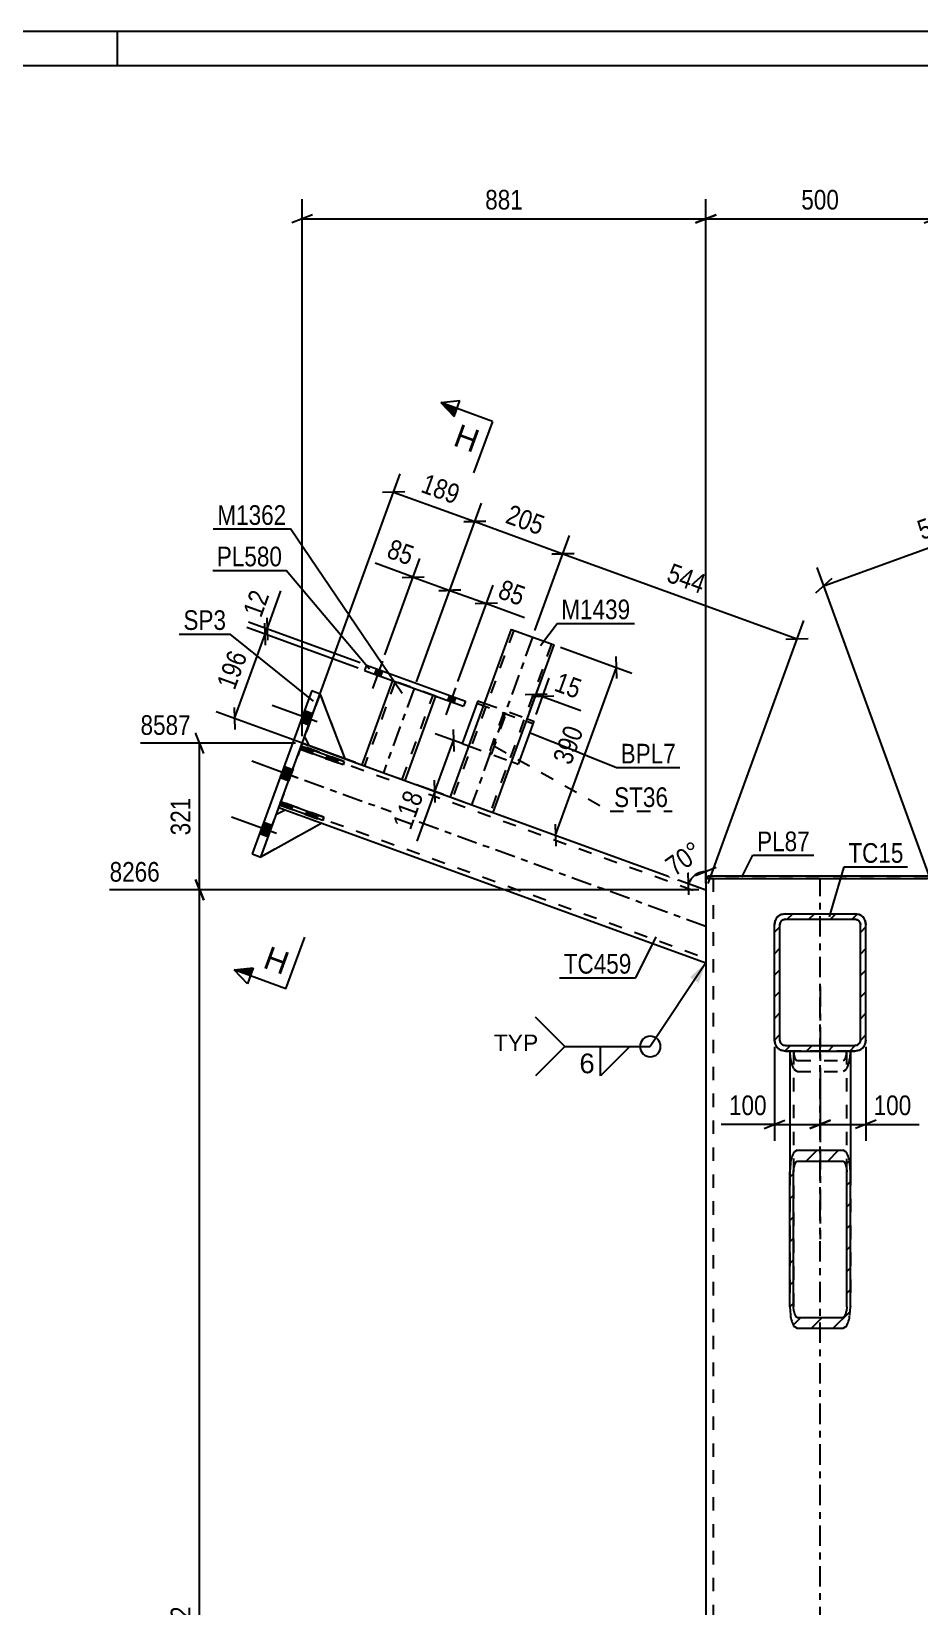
# Model space of a CAD drawing. Header units: millimetres. Extents: x 0 to 1189, y 0 to 841.
# Drawn here: x 336.5 to 465.8, y 611.5 to 841 of the extents above; entities that cross this region are included whole.
import ezdxf

# ---------------------------------------------------------------- set-up
doc = ezdxf.new("R2010")
doc.units = ezdxf.units.MM
doc.linetypes.add('DXK_LINE_DOT2', pattern=[3.9198, 1.9599, -1.9599])
doc.linetypes.add('DXK_LINE_DOT3', pattern=[5.9187, 2.979, -0.9799, 0.9799, -0.9799])
doc.styles.add('Arial', font='ARIAL.TTF', dxfattribs={"height": 0.2})
doc.styles.add('Arial Narrow', font='ARIALN.TTF', dxfattribs={"height": 0.2})

# ---------------------------------------------------------------- blocks, each defined once
blk = doc.blocks.new('Unknown-682122038-1161')
at = {"color": 5, "linetype": 'Continuous'}
for p, q in [((1189, 841), (0, 841)), ((349, 836), (349, 841)), ((1184, 836), (5, 836))]:
    blk.add_line(p, q, dxfattribs=at)
blk = doc.blocks.new('Part-682122038-20073 - 20009')
at = {"color": 2, "linetype": 'Continuous'}
for p, q in [((434.66, 717.59), (434.66, 466.44)), ((434.66, 717.59), (434.99, 717.59)), ((435.72, 717.59), (436.79, 717.59)), ((436.79, 717.59), (466.93, 717.59))]:
    blk.add_line(p, q, dxfattribs=at)
at = {"color": 7, "linetype": 'DXK_LINE_DOT2'}
for p, q in [((434.82, 717.59), (435.72, 717.59)), ((435.73, 717.59), (435.73, 466.44))]:
    blk.add_line(p, q, dxfattribs=at)
at = {"color": 7, "linetype": 'DXK_LINE_DOT3'}
blk.add_line((451.33, 466.44), (451.33, 717.59), dxfattribs=at)
blk = doc.blocks.new('Part-682122038-20012 - 20009')
at = {"linetype": 'Continuous'}
h = blk.add_hatch(dxfattribs=at)
h.set_pattern_fill('', scale=0.7, style=0, pattern_type=0)
h.set_pattern_definition([(45, (444.6588, 694.0435), (-1.57154, 1.57154), [])])
h.paths.add_polyline_path([(444.66, 710.84), (444.66, 694.04), (444.78, 693.43), (445.13, 692.91), (445.65, 692.57), (446.26, 692.44), (456.39, 692.44), (457, 692.57), (457.52, 692.91), (457.87, 693.43), (457.99, 694.04), (457.99, 710.84), (457.87, 711.46), (457.52, 711.97), (457, 712.32), (456.39, 712.44), (446.26, 712.44), (445.65, 712.32), (445.13, 711.97), (444.78, 711.46)])
h.paths.add_polyline_path([(445.69, 711.41), (445.95, 711.58), (446.26, 711.64), (456.39, 711.64), (456.7, 711.58), (456.96, 711.41), (457.13, 711.15), (457.19, 710.84), (457.19, 694.04), (457.13, 693.74), (456.96, 693.48), (456.7, 693.3), (456.39, 693.24), (446.26, 693.24), (445.95, 693.3), (445.69, 693.48), (445.52, 693.74), (445.46, 694.04), (445.46, 710.84), (445.52, 711.15)])
at = {"color": 7, "linetype": 'DXK_LINE_DOT2'}
for p, q in [((444.66, 710.84), (444.78, 711.46)), ((445.65, 712.32), (446.26, 712.44)), ((446.26, 711.64), (445.95, 711.58)), ((446.26, 712.44), (456.39, 712.44)), ((446.26, 711.64), (456.39, 711.64)), ((456.39, 712.44), (457, 712.32)), ((456.7, 711.58), (456.39, 711.64)), ((457.87, 711.46), (457.99, 710.84)), ((444.66, 694.04), (444.66, 710.84)), ((445.52, 711.15), (445.46, 710.84)), ((445.46, 694.04), (445.46, 710.84)), ((457.19, 710.84), (457.13, 711.15)), ((457.19, 694.04), (457.19, 710.84)), ((457.99, 694.04), (457.99, 710.84)), ((444.78, 693.43), (444.66, 694.04)), ((445.46, 694.04), (445.52, 693.74)), ((445.95, 693.3), (446.26, 693.24)), ((446.26, 693.24), (456.39, 693.24)), ((456.39, 693.24), (456.7, 693.3)), ((457.13, 693.74), (457.19, 694.04)), ((457.99, 694.04), (457.87, 693.43)), ((446.26, 692.44), (445.65, 692.57)), ((456.39, 692.44), (446.26, 692.44)), ((457, 692.57), (456.39, 692.44))]:
    blk.add_line(p, q, dxfattribs=at)
at = {"color": 2, "linetype": 'Continuous'}
for p, q in [((444.78, 711.46), (444.66, 710.84)), ((446.26, 712.44), (445.65, 712.32)), ((445.95, 711.58), (446.26, 711.64)), ((446.26, 712.44), (456.39, 712.44)), ((446.26, 711.64), (456.39, 711.64)), ((457, 712.32), (456.39, 712.44)), ((456.39, 711.64), (456.7, 711.58)), ((457.99, 710.84), (457.87, 711.46)), ((444.66, 694.04), (444.66, 710.84)), ((445.46, 710.84), (445.52, 711.15)), ((445.46, 694.04), (445.46, 710.84)), ((457.13, 711.15), (457.19, 710.84)), ((457.19, 694.04), (457.19, 710.84)), ((457.99, 694.04), (457.99, 710.84)), ((444.66, 694.04), (444.78, 693.43)), ((445.52, 693.74), (445.46, 694.04)), ((446.26, 693.24), (445.95, 693.3)), ((446.26, 693.24), (456.39, 693.24)), ((456.7, 693.3), (456.39, 693.24)), ((457.19, 694.04), (457.13, 693.74)), ((457.87, 693.43), (457.99, 694.04)), ((445.65, 692.57), (446.26, 692.44)), ((446.26, 692.44), (456.39, 692.44)), ((456.39, 692.44), (457, 692.57))]:
    blk.add_line(p, q, dxfattribs=at)
at = {"color": 7, "linetype": 'DXK_LINE_DOT3'}
blk.add_line((451.33, 702.44), (451.33, 702.44), dxfattribs=at)
at = {"color": 7, "linetype": 'DXK_LINE_DOT2'}
for centre, radius, start, end in [((446.26, 710.84), 1.6, 112.5, 157.5), ((446.26, 710.84), 0.8, 112.5, 157.5), ((456.39, 710.84), 0.8, 22.5, 67.5), ((456.39, 710.84), 1.6, 22.5, 67.5), ((446.26, 694.04), 1.6, 202.5, 247.5), ((446.26, 694.04), 0.8, 202.5, 247.5), ((456.39, 694.04), 0.8, 292.5, 337.5), ((456.39, 694.04), 1.6, 292.5, 337.5)]:
    blk.add_arc(centre, radius, start, end, dxfattribs=at)
at = {"color": 2, "linetype": 'Continuous'}
for centre, radius, start, end in [((446.26, 710.84), 1.6, 112.5, 157.5), ((446.26, 710.84), 0.8, 112.5, 157.5), ((456.39, 710.84), 0.8, 22.5, 67.5), ((456.39, 710.84), 1.6, 22.5, 67.5), ((446.26, 694.04), 1.6, 202.5, 247.5), ((446.26, 694.04), 0.8, 202.5, 247.5), ((456.39, 694.04), 0.8, 292.5, 337.5), ((456.39, 694.04), 1.6, 292.5, 337.5)]:
    blk.add_arc(centre, radius, start, end, dxfattribs=at)
blk = doc.blocks.new('Part-682122038-20014 - 20009')
at = {"linetype": 'Continuous'}
h = blk.add_hatch(dxfattribs=at)
h.set_pattern_fill('', scale=0.7, style=0, pattern_type=0)
h.set_pattern_definition([(45, (446.9255, 655.184), (-1.57154, 1.57154), [])])
h.paths.add_polyline_path([(446.93, 674.84), (446.93, 655.18), (447.01, 653.98), (447.24, 652.96), (447.58, 652.28), (447.99, 652.04), (454.66, 652.04), (455.07, 652.28), (455.41, 652.96), (455.64, 653.98), (455.73, 655.18), (455.73, 674.84), (455.64, 676.05), (455.41, 677.07), (455.07, 677.75), (454.66, 677.99), (447.99, 677.99), (447.58, 677.75), (447.24, 677.07), (447.01, 676.05)])
h.paths.add_polyline_path([(447.62, 675.95), (447.79, 676.3), (447.99, 676.41), (454.66, 676.41), (454.86, 676.3), (455.04, 675.95), (455.15, 675.44), (455.19, 674.84), (455.19, 655.18), (455.15, 654.58), (455.04, 654.07), (454.86, 653.73), (454.66, 653.61), (447.99, 653.61), (447.79, 653.73), (447.62, 654.07), (447.5, 654.58), (447.46, 655.18), (447.46, 674.84), (447.5, 675.44)])
at = {"color": 7, "linetype": 'DXK_LINE_DOT3'}
blk.add_line((451.33, 701.85), (451.33, 665.01), dxfattribs=at)
at = {"color": 2, "linetype": 'Continuous'}
for p, q in [((446.93, 692.44), (446.93, 674.84)), ((455.73, 692.44), (455.73, 674.84)), ((447.99, 677.99), (447.58, 677.75)), ((447.99, 677.99), (454.66, 677.99)), ((455.07, 677.75), (454.66, 677.99)), ((447.01, 676.05), (446.93, 674.84)), ((446.93, 655.18), (446.93, 674.84)), ((447.46, 674.84), (447.5, 675.44)), ((447.46, 655.18), (447.46, 674.84)), ((447.79, 676.3), (447.99, 676.41)), ((447.99, 676.41), (454.66, 676.41)), ((454.66, 676.41), (454.86, 676.3)), ((455.15, 675.44), (455.19, 674.84)), ((455.19, 655.18), (455.19, 674.84)), ((455.73, 674.84), (455.64, 676.05)), ((455.73, 655.18), (455.73, 674.84)), ((446.93, 655.18), (447.01, 653.98)), ((447.5, 654.58), (447.46, 655.18)), ((455.19, 655.18), (455.15, 654.58)), ((455.64, 653.98), (455.73, 655.18)), ((447.58, 652.28), (447.99, 652.04)), ((447.99, 653.61), (447.79, 653.73)), ((447.99, 653.61), (454.66, 653.61)), ((447.99, 652.04), (454.66, 652.04)), ((454.86, 653.73), (454.66, 653.61)), ((454.66, 652.04), (455.07, 652.28))]:
    blk.add_line(p, q, dxfattribs=at)
at = {"color": 7, "linetype": 'DXK_LINE_DOT2'}
for p, q in [((455.73, 692.44), (446.93, 692.44)), ((447.01, 691.41), (446.94, 692.44)), ((447.46, 692.44), (447.46, 655.18)), ((447.47, 692.44), (447.5, 692.01)), ((447.79, 691.16), (447.99, 691.04)), ((447.99, 691.04), (454.66, 691.04)), ((454.66, 691.04), (454.86, 691.16)), ((455.15, 692.01), (455.18, 692.44)), ((455.19, 692.44), (455.18, 692.44)), ((455.19, 655.18), (455.19, 692.44)), ((455.71, 692.44), (455.64, 691.41)), ((447.99, 689.47), (447.58, 689.71)), ((447.99, 689.47), (454.66, 689.47)), ((455.07, 689.71), (454.66, 689.47)), ((446.93, 674.84), (446.93, 655.18)), ((455.73, 674.84), (455.73, 655.18))]:
    blk.add_line(p, q, dxfattribs=at)
for centre, radius, start, end in [((450.67, 691.71), 3.68, 184.5911, 212.8755), ((449.33, 692.16), 1.84, 184.5911, 212.8755), ((453.32, 692.16), 1.84, 327.1245, 355.4089), ((451.98, 691.71), 3.68, 327.1245, 355.4089)]:
    blk.add_arc(centre, radius, start, end, dxfattribs=at)
at = {"color": 2, "linetype": 'Continuous'}
for centre, radius, start, end in [((450.67, 675.75), 3.68, 147.1245, 175.4089), ((451.98, 675.75), 3.68, 4.5911, 32.8755), ((449.33, 675.3), 1.84, 147.1245, 175.4089), ((453.32, 675.3), 1.84, 4.5911, 32.8755), ((449.33, 654.73), 1.84, 184.5911, 212.8755), ((453.32, 654.73), 1.84, 327.1245, 355.4089), ((450.67, 654.27), 3.68, 184.5911, 212.8755), ((451.98, 654.27), 3.68, 327.1245, 355.4089)]:
    blk.add_arc(centre, radius, start, end, dxfattribs=at)
blk = doc.blocks.new('Part-682122038-20018 - 20009')
at = {"color": 7, "linetype": 'DXK_LINE_DOT2'}
for p, q in [((375.9, 737.31), (372.48, 727.91)), ((376.84, 736.97), (382.16, 735.03)), ((375.67, 736.68), (434.66, 715.21)), ((372.7, 728.54), (434.66, 705.99)), ((373.42, 727.57), (378.74, 725.63)), ((434.66, 715.92), (434.66, 705.28))]:
    blk.add_line(p, q, dxfattribs=at)
at = {"color": 2, "linetype": 'Continuous'}
for p, q in [((375.9, 737.31), (376.84, 736.97)), ((382.16, 735.03), (434.66, 715.92)), ((372.48, 727.91), (373.42, 727.57)), ((378.74, 725.63), (434.66, 705.28))]:
    blk.add_line(p, q, dxfattribs=at)
at = {"color": 7, "linetype": 'DXK_LINE_DOT3'}
blk.add_line((434.66, 710.6), (374.19, 732.61), dxfattribs=at)
blk = doc.blocks.new('Part-682122038-20039 - 20009')
at = {"color": 7, "linetype": 'DXK_LINE_DOT2'}
for p, q in [((444.78, 711.46), (444.66, 710.84)), ((446.26, 712.44), (445.65, 712.32)), ((445.95, 711.58), (446.26, 711.64)), ((446.26, 712.44), (456.39, 712.44)), ((446.26, 711.64), (456.39, 711.64)), ((457, 712.32), (456.39, 712.44)), ((456.39, 711.64), (456.7, 711.58)), ((457.99, 710.84), (457.87, 711.46)), ((444.66, 694.04), (444.66, 710.84)), ((445.46, 710.84), (445.52, 711.15)), ((445.46, 694.04), (445.46, 710.84)), ((457.13, 711.15), (457.19, 710.84)), ((457.19, 694.04), (457.19, 710.84)), ((457.99, 694.04), (457.99, 710.84)), ((444.66, 694.04), (444.78, 693.43)), ((445.52, 693.74), (445.46, 694.04)), ((446.26, 693.24), (445.95, 693.3)), ((446.26, 693.24), (456.39, 693.24)), ((456.7, 693.3), (456.39, 693.24)), ((457.19, 694.04), (457.13, 693.74)), ((457.87, 693.43), (457.99, 694.04)), ((445.65, 692.57), (446.26, 692.44)), ((446.26, 692.44), (456.39, 692.44)), ((456.39, 692.44), (457, 692.57))]:
    blk.add_line(p, q, dxfattribs=at)
at = {"color": 7, "linetype": 'DXK_LINE_DOT3'}
blk.add_line((451.33, 702.44), (451.33, 702.44), dxfattribs=at)
at = {"color": 7, "linetype": 'DXK_LINE_DOT2'}
for centre, radius, start, end in [((446.26, 710.84), 1.6, 112.5, 157.5), ((446.26, 710.84), 0.8, 112.5, 157.5), ((456.39, 710.84), 0.8, 22.5, 67.5), ((456.39, 710.84), 1.6, 22.5, 67.5), ((446.26, 694.04), 1.6, 202.5, 247.5), ((446.26, 694.04), 0.8, 202.5, 247.5), ((456.39, 694.04), 0.8, 292.5, 337.5), ((456.39, 694.04), 1.6, 292.5, 337.5)]:
    blk.add_arc(centre, radius, start, end, dxfattribs=at)
blk = doc.blocks.new('Part-682122038-20104 - 20009')
at = {"color": 7, "linetype": 'DXK_LINE_DOT2'}
for p, q in [((375.76, 736.93), (375.58, 736.43)), ((382.02, 734.65), (375.76, 736.93)), ((375.58, 736.43), (381.84, 734.15)), ((376.52, 736.09), (376.7, 736.59)), ((381.84, 734.15), (382.02, 734.65))]:
    blk.add_line(p, q, dxfattribs=at)
blk = doc.blocks.new('Part-682122038-20059 - 20009')
at = {"color": 2, "linetype": 'Continuous'}
for p, q in [((434.99, 717.59), (434.99, 717.99)), ((434.99, 717.99), (467.66, 717.99)), ((435.72, 717.59), (434.99, 717.59)), ((467.66, 717.59), (466.93, 717.59)), ((467.66, 717.99), (467.66, 717.59))]:
    blk.add_line(p, q, dxfattribs=at)
at = {"color": 7, "linetype": 'DXK_LINE_DOT2'}
blk.add_line((466.93, 717.59), (435.72, 717.59), dxfattribs=at)
blk = doc.blocks.new('Part-682122038-20063 - 20009')
at = {"color": 2, "linetype": 'Continuous'}
for p, q in [((377.27, 744.97), (368.6, 721.16)), ((369.85, 720.71), (378.52, 744.51)), ((377.27, 744.97), (378.52, 744.51)), ((368.6, 721.16), (369.85, 720.71))]:
    blk.add_line(p, q, dxfattribs=at)
blk = doc.blocks.new('Part-682122038-20105 - 20009')
at = {"color": 7, "linetype": 'DXK_LINE_DOT2'}
for p, q in [((372.8, 728.79), (372.61, 728.29)), ((372.61, 728.29), (378.88, 726.01)), ((379.06, 726.51), (372.8, 728.79)), ((373.74, 728.45), (373.55, 727.95)), ((378.88, 726.01), (379.06, 726.51))]:
    blk.add_line(p, q, dxfattribs=at)
blk = doc.blocks.new('Part-682122038-20106 - 20009')
at = {"color": 2, "linetype": 'Continuous'}
for p, q in [((375.58, 736.43), (375.76, 736.93)), ((375.76, 736.93), (382.02, 734.65)), ((381.84, 734.15), (375.58, 736.43)), ((382.02, 734.65), (381.84, 734.15))]:
    blk.add_line(p, q, dxfattribs=at)
at = {"color": 7, "linetype": 'DXK_LINE_DOT2'}
blk.add_line((376.52, 736.09), (376.7, 736.59), dxfattribs=at)
blk = doc.blocks.new('Part-682122038-20107 - 20009')
at = {"color": 2, "linetype": 'Continuous'}
for p, q in [((372.61, 728.29), (372.8, 728.79)), ((378.88, 726.01), (372.61, 728.29)), ((372.8, 728.79), (379.06, 726.51)), ((379.06, 726.51), (378.88, 726.01))]:
    blk.add_line(p, q, dxfattribs=at)
at = {"color": 7, "linetype": 'DXK_LINE_DOT2'}
blk.add_line((373.55, 727.95), (373.74, 728.45), dxfattribs=at)
blk = doc.blocks.new('Part-682122038-20108 - 20009')
at = {"color": 7, "linetype": 'DXK_LINE_DOT2'}
for p, q in [((378.52, 744.51), (376.24, 738.25)), ((382.16, 735.03), (378.52, 744.51)), ((376.24, 738.25), (376.84, 736.97)), ((376.84, 736.97), (382.16, 735.03))]:
    blk.add_line(p, q, dxfattribs=at)
blk = doc.blocks.new('Part-682122038-20109 - 20009')
at = {"color": 7, "linetype": 'DXK_LINE_DOT2'}
blk.add_line((378.52, 744.51), (376.24, 738.25), dxfattribs=at)
at = {"color": 2, "linetype": 'Continuous'}
for p, q in [((382.16, 735.03), (378.52, 744.51)), ((376.24, 738.25), (376.84, 736.97)), ((376.84, 736.97), (382.16, 735.03))]:
    blk.add_line(p, q, dxfattribs=at)
blk = doc.blocks.new('Part-682122038-20110 - 20009')
at = {"color": 7, "linetype": 'DXK_LINE_DOT2'}
for p, q in [((372.13, 726.97), (373.42, 727.57)), ((373.42, 727.57), (378.74, 725.63)), ((369.85, 720.71), (372.13, 726.97)), ((378.74, 725.63), (369.85, 720.71))]:
    blk.add_line(p, q, dxfattribs=at)
blk = doc.blocks.new('Part-682122038-20111 - 20009')
at = {"color": 2, "linetype": 'Continuous'}
for p, q in [((372.13, 726.97), (373.42, 727.57)), ((373.42, 727.57), (378.74, 725.63)), ((378.74, 725.63), (369.85, 720.71))]:
    blk.add_line(p, q, dxfattribs=at)
at = {"color": 7, "linetype": 'DXK_LINE_DOT2'}
blk.add_line((369.85, 720.71), (372.13, 726.97), dxfattribs=at)
blk = doc.blocks.new('Bolt-682122038-20117 - 20009')
at = {"linetype": 'Continuous'}
for points in [[(376.85, 739.94), (377.45, 741.57), (376.19, 742.03), (375.6, 740.4)], [(376.85, 739.94), (377.45, 741.57), (376.19, 742.03), (375.6, 740.4)], [(376.85, 739.94), (377.45, 741.57), (376.19, 742.03), (375.6, 740.4)], [(373.89, 731.8), (374.48, 733.43), (373.23, 733.88), (372.64, 732.25)], [(373.89, 731.8), (374.48, 733.43), (373.23, 733.88), (372.64, 732.25)], [(370.93, 723.65), (371.52, 725.28), (370.27, 725.74), (369.67, 724.11)], [(370.93, 723.65), (371.52, 725.28), (370.27, 725.74), (369.67, 724.11)], [(370.93, 723.65), (371.52, 725.28), (370.27, 725.74), (369.67, 724.11)]]:
    blk.add_hatch(color=1, dxfattribs=at).paths.add_polyline_path(points)
at = {"color": 1, "linetype": 'Continuous'}
for p, q in [((378.09, 740.41), (371.51, 742.81)), ((378.09, 740.41), (371.51, 742.81)), ((378.09, 740.41), (371.51, 742.81)), ((377.45, 741.57), (376.19, 742.03)), ((377.45, 741.57), (376.19, 742.03)), ((377.45, 741.57), (376.19, 742.03)), ((376.85, 739.94), (375.6, 740.4)), ((376.85, 739.94), (375.6, 740.4)), ((376.85, 739.94), (375.6, 740.4)), ((375.13, 732.27), (368.55, 734.66)), ((375.13, 732.27), (368.55, 734.66)), ((373.89, 731.8), (372.64, 732.25)), ((373.89, 731.8), (372.64, 732.25)), ((374.48, 733.43), (373.23, 733.88)), ((374.48, 733.43), (373.23, 733.88)), ((372.16, 724.12), (365.58, 726.52)), ((372.16, 724.12), (365.58, 726.52)), ((372.16, 724.12), (365.58, 726.52)), ((371.52, 725.28), (370.27, 725.74)), ((371.52, 725.28), (370.27, 725.74)), ((371.52, 725.28), (370.27, 725.74)), ((370.93, 723.65), (369.67, 724.11)), ((370.93, 723.65), (369.67, 724.11)), ((370.93, 723.65), (369.67, 724.11))]:
    blk.add_line(p, q, dxfattribs=at)
blk = doc.blocks.new('Part-682122038-53149 - 20009')
at = {"color": 2, "linetype": 'Continuous'}
for p, q in [((389.05, 746.43), (384.58, 734.15)), ((395.32, 744.15), (390.85, 731.87))]:
    blk.add_line(p, q, dxfattribs=at)
at = {"color": 7, "linetype": 'DXK_LINE_DOT2'}
for p, q in [((389.43, 746.29), (384.95, 734)), ((395.32, 744.15), (389.05, 746.43)), ((390.47, 732), (394.94, 744.29)), ((384.58, 734.15), (384.58, 734.14)), ((384.58, 734.14), (390.84, 731.86)), ((390.84, 731.86), (390.85, 731.87)), ((390.85, 731.87), (390.84, 731.86))]:
    blk.add_line(p, q, dxfattribs=at)
at = {"color": 7, "linetype": 'DXK_LINE_DOT3'}
blk.add_line((392.18, 745.29), (387.71, 733), dxfattribs=at)
blk = doc.blocks.new('Part-682122038-53141 - 20009')
at = {"color": 2, "linetype": 'Continuous'}
for p, q in [((406.32, 753.91), (397.43, 729.47)), ((406.32, 753.91), (406.38, 753.88)), ((406.38, 753.88), (406.54, 753.82)), ((406.54, 753.82), (407.07, 753.63)), ((407.07, 753.63), (412.58, 751.62)), ((403.69, 727.19), (412.58, 751.62))]:
    blk.add_line(p, q, dxfattribs=at)
at = {"color": 7, "linetype": 'DXK_LINE_DOT2'}
for p, q in [((406.7, 753.77), (397.8, 729.33)), ((406.54, 753.82), (407.07, 753.63)), ((406.7, 753.77), (406.72, 753.76)), ((406.72, 753.76), (406.78, 753.74)), ((406.78, 753.74), (406.81, 753.73)), ((412.21, 751.76), (403.31, 727.33)), ((397.43, 729.47), (397.43, 729.47)), ((397.43, 729.47), (403.69, 727.19)), ((403.69, 727.19), (403.69, 727.19)), ((403.69, 727.19), (403.69, 727.19))]:
    blk.add_line(p, q, dxfattribs=at)
at = {"color": 7, "linetype": 'DXK_LINE_DOT3'}
blk.add_line((409.45, 752.77), (400.56, 728.33), dxfattribs=at)
blk = doc.blocks.new('Part-682122038-53150 - 20009')
at = {"color": 2, "linetype": 'Continuous'}
for p, q in [((385.25, 748.66), (384.98, 747.91)), ((385.25, 748.66), (399.66, 743.42)), ((384.98, 747.91), (399.39, 742.67)), ((399.66, 743.42), (399.39, 742.67))]:
    blk.add_line(p, q, dxfattribs=at)
blk = doc.blocks.new('Part-682122038-53155 - 20009')
at = {"color": 2, "linetype": 'Continuous'}
for p, q in [((401.46, 743.49), (399.18, 737.23)), ((401.46, 743.49), (402.4, 743.15)), ((409.61, 740.53), (407.33, 734.26)), ((408.67, 740.87), (409.61, 740.53)), ((399.18, 737.23), (400.12, 736.89)), ((406.39, 734.61), (407.33, 734.26))]:
    blk.add_line(p, q, dxfattribs=at)
at = {"color": 7, "linetype": 'DXK_LINE_DOT2'}
for p, q in [((401.33, 743.12), (409.47, 740.15)), ((402.4, 743.15), (408.67, 740.87)), ((400.12, 736.89), (406.39, 734.61))]:
    blk.add_line(p, q, dxfattribs=at)
blk = doc.blocks.new('Part-682122038-53156 - 20009')
at = {"color": 7, "linetype": 'DXK_LINE_DOT2'}
for p, q in [((405.21, 741.7), (403.07, 735.81)), ((403.45, 735.68), (405.59, 741.57)), ((405.59, 741.57), (405.21, 741.7)), ((404.87, 740.76), (405.25, 740.63)), ((403.07, 735.81), (403.45, 735.68))]:
    blk.add_line(p, q, dxfattribs=at)
blk = doc.blocks.new('Bolt-682122038-53163 - 20009')
at = {"linetype": 'Continuous'}
for points in [[(387.57, 747.82), (386.69, 748.14), (386.42, 747.39), (387.3, 747.07)], [(387.57, 747.82), (386.69, 748.14), (386.42, 747.39), (387.3, 747.07)], [(398.22, 743.94), (397.34, 744.26), (397.07, 743.51), (397.95, 743.19)], [(398.22, 743.94), (397.34, 744.26), (397.07, 743.51), (397.95, 743.19)]]:
    blk.add_hatch(color=1, dxfattribs=at).paths.add_polyline_path(points)
at = {"color": 1, "linetype": 'Continuous'}
for p, q in [((387.59, 749.23), (386.15, 745.28)), ((387.59, 749.23), (386.15, 745.28)), ((386.69, 748.14), (386.42, 747.39)), ((386.69, 748.14), (386.42, 747.39)), ((387.57, 747.82), (387.3, 747.07)), ((387.57, 747.82), (387.3, 747.07)), ((398.24, 745.36), (396.8, 741.41)), ((398.24, 745.36), (396.8, 741.41)), ((397.34, 744.26), (397.07, 743.51)), ((397.34, 744.26), (397.07, 743.51)), ((398.22, 743.94), (397.95, 743.19)), ((398.22, 743.94), (397.95, 743.19))]:
    blk.add_line(p, q, dxfattribs=at)
blk = doc.blocks.new('StraightDimension-682122038-60442 - 20009')
at = {"color": 7, "linetype": 'Continuous'}
for p, q in [((370.72, 755.55), (370.82, 752.32)), ((384.04, 748.25), (367.82, 754.16)), ((384.31, 749), (368.09, 754.91)), ((370.55, 751.57), (370.44, 754.8)), ((370.5, 753.18), (370.77, 753.93))]:
    blk.add_line(p, q, dxfattribs=at)
at = {"color": 0}
blk.add_wipeout([(371.91, 759.25), (367.96, 760.68), (366.3, 756.12), (370.24, 754.68)], dxfattribs=at)
at = {"color": 7, "linetype": 'Continuous'}
blk.add_line((370.77, 753.93), (372.79, 759.48), dxfattribs=at)
blk.add_line((370.77, 753.93), (372.79, 759.48), dxfattribs=at)
at = {"color": 3, "style": 'Arial Narrow'}
blk.add_text('12', height=2.863, rotation=69.9983, dxfattribs=at).set_placement((369.89, 755.45))
blk = doc.blocks.new('StraightDimension-682122038-60099 - 20009')
at = {"color": 7, "linetype": 'Continuous'}
for p, q in [((409.79, 753.7), (414.84, 767.58)), ((415.48, 764.95), (412.26, 764.85)), ((413.87, 764.9), (447.97, 752.49)), ((435, 716.86), (448.94, 755.17)), ((446.35, 752.44), (449.58, 752.54))]:
    blk.add_line(p, q, dxfattribs=at)
at = {"color": 0}
blk.add_wipeout([(434.32, 758.26), (435.75, 762.21), (429.47, 764.49), (428.04, 760.55)], dxfattribs=at)
at = {"color": 3, "style": 'Arial Narrow'}
blk.add_text('544', height=2.863, rotation=-20.002, dxfattribs=at).set_placement((428.8, 760.9))
blk = doc.blocks.new('StraightDimension-682122038-60383 - 20009')
at = {"color": 7, "linetype": 'Continuous'}
for p, q in [((387.93, 750.17), (393.03, 764.19)), ((392.53, 746.23), (398.36, 762.25)), ((390.44, 761.46), (393.67, 761.56)), ((392.06, 761.51), (397.38, 759.57)), ((399, 759.62), (395.77, 759.52))]:
    blk.add_line(p, q, dxfattribs=at)
at = {"color": 0}
blk.add_wipeout([(391.82, 762.4), (393.26, 766.34), (388.69, 768), (387.26, 764.06)], dxfattribs=at)
at = {"color": 7, "linetype": 'Continuous'}
blk.add_line((392.06, 761.51), (386.51, 763.53), dxfattribs=at)
blk.add_line((392.06, 761.51), (386.51, 763.53), dxfattribs=at)
at = {"color": 3, "style": 'Arial Narrow'}
blk.add_text('85', height=2.863, rotation=-20.002, dxfattribs=at).set_placement((388.03, 764.42))
blk = doc.blocks.new('StraightDimension-682122038-20931 - 20009')
at = {"color": 7, "linetype": 'Continuous'}
for p, q in [((374.9, 737.31), (352.34, 737.31)), ((361.55, 735.81), (360.35, 738.81)), ((360.95, 715.92), (360.95, 737.31)), ((360.35, 717.42), (361.55, 714.42)), ((433.66, 715.92), (347.84, 715.92))]:
    blk.add_line(p, q, dxfattribs=at)
at = {"color": 0, "linetype": 'Continuous'}
blk.add_wipeout([(360.25, 737.91), (360.25, 742.11), (351.74, 742.11), (351.74, 737.91)], dxfattribs=at)
at = {"color": 0}
blk.add_wipeout([(360.2, 729.96), (356, 729.96), (356, 723.27), (360.2, 723.27)], dxfattribs=at)
at = {"color": 3, "linetype": 'Continuous', "style": 'Arial Narrow'}
blk.add_text('8587', height=2.863, dxfattribs=at).set_placement((352.34, 738.51))
at = {"color": 3, "style": 'Arial Narrow'}
blk.add_text('321', height=2.863, rotation=90.0002, dxfattribs=at).set_placement((359.6, 723.87))
blk = doc.blocks.new('StraightDimension-682122038-20932 - 20009')
at = {"color": 7, "linetype": 'Continuous'}
for p, q in [((361.55, 714.42), (360.35, 717.42)), ((433.66, 715.92), (347.84, 715.92)), ((360.95, 499.81), (360.95, 715.92)), ((360.35, 501.31), (361.55, 498.31)), ((418.28, 499.81), (339.14, 499.81))]:
    blk.add_line(p, q, dxfattribs=at)
at = {"color": 0, "linetype": 'Continuous'}
blk.add_wipeout([(355.75, 716.52), (355.75, 720.72), (347.24, 720.72), (347.24, 716.52)], dxfattribs=at)
at = {"color": 0}
blk.add_wipeout([(360.2, 612.12), (356, 612.12), (356, 603.61), (360.2, 603.61)], dxfattribs=at)
at = {"color": 3, "linetype": 'Continuous', "style": 'Arial Narrow'}
blk.add_text('8266', height=2.863, dxfattribs=at).set_placement((347.84, 717.12))
at = {"color": 3, "style": 'Arial Narrow'}
blk.add_text('3242', height=2.863, rotation=90.0002, dxfattribs=at).set_placement((359.6, 604.21))
blk = doc.blocks.new('StraightDimension-682122038-21444 - 20009')
at = {"color": 7, "linetype": 'Continuous'}
for p, q in [((457.99, 693.04), (457.99, 679.35)), ((451.33, 687.48), (451.33, 679.35)), ((449.83, 681.15), (452.83, 682.35)), ((451.33, 681.75), (457.99, 681.75)), ((459.49, 682.35), (456.49, 681.15))]:
    blk.add_line(p, q, dxfattribs=at)
at = {"color": 0}
blk.add_wipeout([(465.2, 682.5), (465.2, 686.7), (458.52, 686.7), (458.52, 682.5)], dxfattribs=at)
at = {"color": 7, "linetype": 'Continuous'}
blk.add_line((457.99, 681.75), (465.73, 681.75), dxfattribs=at)
blk.add_line((457.99, 681.75), (465.73, 681.75), dxfattribs=at)
at = {"color": 3, "style": 'Arial Narrow'}
blk.add_text('100', height=2.863, dxfattribs=at).set_placement((459.12, 683.1))
blk = doc.blocks.new('StraightDimension-682122038-21445 - 20009')
at = {"color": 7, "linetype": 'Continuous'}
for p, q in [((444.66, 693.04), (444.66, 679.35)), ((451.33, 687.48), (451.33, 679.35)), ((443.16, 681.15), (446.16, 682.35)), ((444.66, 681.75), (451.33, 681.75)), ((452.83, 682.35), (449.83, 681.15))]:
    blk.add_line(p, q, dxfattribs=at)
at = {"color": 0}
blk.add_wipeout([(444.13, 682.5), (444.13, 686.7), (437.45, 686.7), (437.45, 682.5)], dxfattribs=at)
at = {"color": 7, "linetype": 'Continuous'}
blk.add_line((444.66, 681.75), (436.92, 681.75), dxfattribs=at)
blk.add_line((444.66, 681.75), (436.92, 681.75), dxfattribs=at)
at = {"color": 3, "style": 'Arial Narrow'}
blk.add_text('100', height=2.863, dxfattribs=at).set_placement((438.05, 683.1))
blk = doc.blocks.new('AngleDimension-682122038-21595 - 20009')
at = {"color": 7, "linetype": 'Continuous'}
for p, q in [((432.21, 715.22), (432.1, 718.45)), ((436.16, 719.19), (433.16, 717.99)), ((434.66, 716.92), (434.66, 718.59)), ((434.66, 718.59), (434.66, 715.92)), ((432.16, 716.83), (434.66, 715.92))]:
    blk.add_line(p, q, dxfattribs=at)
blk.add_arc((434.66, 715.92), 2.66, 90, 160.0002, dxfattribs=at)
at = {"color": 0}
blk.add_wipeout([(435.26, 720.69), (432.85, 724.13), (427.56, 720.43), (429.97, 716.99)], dxfattribs=at)
at = {"color": 3, "style": 'Arial Narrow'}
blk.add_text('70°', height=2.863, rotation=35.002, dxfattribs=at).set_placement((430.12, 717.82))
blk = doc.blocks.new('StraightDimension-682122038-45920 - 20009')
at = {"color": 7, "linetype": 'Continuous'}
for p, q in [((434.66, 718.59), (434.66, 816.56)), ((467.99, 718.59), (467.99, 816.56)), ((436.16, 814.31), (433.16, 813.11)), ((434.66, 813.71), (467.99, 813.71)), ((466.49, 813.11), (469.49, 814.31))]:
    blk.add_line(p, q, dxfattribs=at)
at = {"color": 0}
blk.add_wipeout([(454.67, 814.46), (454.67, 818.66), (447.98, 818.66), (447.98, 814.46)], dxfattribs=at)
at = {"color": 3, "style": 'Arial Narrow'}
blk.add_text('500', height=2.863, dxfattribs=at).set_placement((448.58, 815.06))
blk = doc.blocks.new('StraightDimension-682122038-45921 - 20009')
at = {"color": 7, "linetype": 'Continuous'}
for p, q in [((375.9, 738.31), (375.9, 816.56)), ((434.66, 718.59), (434.66, 816.56)), ((377.4, 814.31), (374.4, 813.11)), ((375.9, 813.71), (434.66, 813.71)), ((433.16, 813.11), (436.16, 814.31))]:
    blk.add_line(p, q, dxfattribs=at)
at = {"color": 0}
blk.add_wipeout([(408.62, 814.46), (408.62, 818.66), (401.94, 818.66), (401.94, 814.46)], dxfattribs=at)
at = {"color": 3, "style": 'Arial Narrow'}
blk.add_text('881', height=2.863, dxfattribs=at).set_placement((402.54, 815.06))
blk = doc.blocks.new('StraightDimension-682122038-60100 - 20009')
at = {"color": 7, "linetype": 'Continuous'}
for p, q in [((392.53, 746.23), (402, 772.26)), ((402.64, 769.63), (399.41, 769.53)), ((401.02, 769.58), (413.87, 764.9)), ((409.79, 753.7), (414.84, 767.58)), ((412.26, 764.85), (415.48, 764.95))]:
    blk.add_line(p, q, dxfattribs=at)
at = {"color": 0}
blk.add_wipeout([(410.84, 766.8), (412.28, 770.75), (406, 773.04), (404.56, 769.09)], dxfattribs=at)
at = {"color": 3, "style": 'Arial Narrow'}
blk.add_text('205', height=2.863, rotation=-20.002, dxfattribs=at).set_placement((405.33, 769.45))
blk = doc.blocks.new('StraightDimension-682122038-60101 - 20009')
at = {"color": 7, "linetype": 'Continuous'}
for p, q in [((376.24, 738.25), (390.18, 776.56)), ((390.82, 773.93), (387.59, 773.83)), ((389.21, 773.88), (401.02, 769.58)), ((392.53, 746.23), (402, 772.26)), ((399.41, 769.53), (402.64, 769.63))]:
    blk.add_line(p, q, dxfattribs=at)
at = {"color": 0}
blk.add_wipeout([(398.51, 771.29), (399.95, 775.24), (393.67, 777.52), (392.23, 773.58)], dxfattribs=at)
at = {"color": 3, "style": 'Arial Narrow'}
blk.add_text('189', height=2.863, rotation=-20.002, dxfattribs=at).set_placement((393, 773.94))
blk = doc.blocks.new('StraightDimension-682122038-60126 - 20009')
at = {"color": 7, "linetype": 'Continuous'}
for p, q in [((409.01, 741.81), (410.94, 747.12)), ((409.95, 741.47), (411.88, 746.78)), ((408.36, 744.39), (411.58, 744.49)), ((412.52, 744.15), (409.29, 744.05)), ((409.97, 744.44), (410.91, 744.1))]:
    blk.add_line(p, q, dxfattribs=at)
at = {"color": 0}
blk.add_wipeout([(416.22, 742.97), (417.66, 746.91), (413.09, 748.57), (411.66, 744.63)], dxfattribs=at)
at = {"color": 7, "linetype": 'Continuous'}
blk.add_line((410.91, 744.1), (416.46, 742.08), dxfattribs=at)
blk.add_line((410.91, 744.1), (416.46, 742.08), dxfattribs=at)
at = {"color": 3, "style": 'Arial Narrow'}
blk.add_text('15', height=2.863, rotation=-20.002, dxfattribs=at).set_placement((412.43, 744.99))
blk = doc.blocks.new('StraightDimension-682122038-60145 - 20009')
at = {"color": 7, "linetype": 'Continuous'}
for p, q in [((397.86, 739.3), (397.97, 736.07)), ((395.22, 730.27), (397.91, 737.69)), ((399.19, 737.23), (395.24, 738.66)), ((396.49, 729.81), (392.54, 731.25)), ((395.27, 728.66), (395.16, 731.89))]:
    blk.add_line(p, q, dxfattribs=at)
at = {"color": 0}
blk.add_wipeout([(394.33, 730.04), (390.38, 731.47), (388.1, 725.19), (392.04, 723.75)], dxfattribs=at)
at = {"color": 7, "linetype": 'Continuous'}
blk.add_line((395.22, 730.27), (392.57, 723), dxfattribs=at)
blk.add_line((395.22, 730.27), (392.57, 723), dxfattribs=at)
at = {"color": 3, "style": 'Arial Narrow'}
blk.add_text('118', height=2.863, rotation=69.9983, dxfattribs=at).set_placement((391.69, 724.52))
blk = doc.blocks.new('StraightDimension-682122038-60443 - 20009')
at = {"color": 7, "linetype": 'Continuous'}
for p, q in [((366.02, 740.89), (370.5, 753.18)), ((384.04, 748.25), (367.82, 754.16)), ((370.55, 751.57), (370.44, 754.8)), ((383.64, 734.48), (363.35, 741.87)), ((365.97, 742.51), (366.07, 739.28))]:
    blk.add_line(p, q, dxfattribs=at)
at = {"color": 0}
blk.add_wipeout([(368.7, 750.44), (364.75, 751.87), (362.46, 745.59), (366.41, 744.15)], dxfattribs=at)
at = {"color": 3, "style": 'Arial Narrow'}
blk.add_text('196', height=2.863, rotation=69.9983, dxfattribs=at).set_placement((366.05, 744.92))
blk = doc.blocks.new('StraightDimension-682122038-60298 - 20009')
at = {"color": 7, "linetype": 'Continuous'}
for p, q in [((485.38, 771.79), (487.78, 773.94)), ((493.47, 753.93), (485.61, 775.54)), ((451.84, 760.22), (486.58, 772.87)), ((467.65, 716.79), (450.87, 762.9)), ((453.05, 761.3), (450.64, 759.15))]:
    blk.add_line(p, q, dxfattribs=at)
at = {"color": 0}
blk.add_wipeout([(472.09, 768.39), (470.66, 772.34), (464.38, 770.05), (465.81, 766.11)], dxfattribs=at)
at = {"color": 3, "style": 'Arial Narrow'}
blk.add_text('555', height=2.863, rotation=20.002, dxfattribs=at).set_placement((466.17, 766.88))
blk = doc.blocks.new('StraightDimension-682122038-60382 - 20009')
at = {"color": 7, "linetype": 'Continuous'}
for p, q in [((392.53, 746.23), (398.36, 762.25)), ((398.58, 746.29), (403.68, 760.31)), ((395.77, 759.52), (399, 759.62)), ((397.38, 759.57), (402.71, 757.64)), ((404.32, 757.69), (401.09, 757.58))]:
    blk.add_line(p, q, dxfattribs=at)
at = {"color": 0}
blk.add_wipeout([(408.02, 756.5), (409.46, 760.45), (404.89, 762.11), (403.46, 758.16)], dxfattribs=at)
at = {"color": 7, "linetype": 'Continuous'}
blk.add_line((402.71, 757.64), (408.26, 755.62), dxfattribs=at)
blk.add_line((402.71, 757.64), (408.26, 755.62), dxfattribs=at)
at = {"color": 3, "style": 'Arial Narrow'}
blk.add_text('85', height=2.863, rotation=-20.002, dxfattribs=at).set_placement((404.23, 758.52))
blk = doc.blocks.new('StraightDimension-682122038-60422 - 20009')
at = {"color": 7, "linetype": 'Continuous'}
for p, q in [((413.52, 751.28), (423.92, 747.5)), ((412.77, 723.88), (421.67, 748.32)), ((421.72, 746.7), (421.62, 749.93)), ((404.63, 726.85), (415.03, 723.06)), ((412.72, 725.5), (412.82, 722.27))]:
    blk.add_line(p, q, dxfattribs=at)
at = {"color": 0}
blk.add_wipeout([(417.66, 739.5), (413.71, 740.93), (411.43, 734.65), (415.37, 733.22)], dxfattribs=at)
at = {"color": 3, "style": 'Arial Narrow'}
blk.add_text('390', height=2.863, rotation=69.9983, dxfattribs=at).set_placement((415.01, 733.99))
blk = doc.blocks.new('Mark-682122038-20577 - 20009')
at = {"color": 0}
blk.add_wipeout([(364.8, 753.8), (364.8, 756.8), (358.59, 756.8), (358.59, 753.8)], dxfattribs=at)
blk.add_wipeout([(364.8, 753.8), (364.8, 756.8), (358.59, 756.8), (358.59, 753.8)], dxfattribs=at)
at = {"color": 30, "linetype": 'Continuous'}
for p in [(357.99, 753.2), (377.54, 743.44)]:
    blk.add_line(p, (365.4, 753.2), dxfattribs=at)
at = {"color": 3, "style": 'Arial Narrow'}
blk.add_text('SP3', height=2.863, dxfattribs=at).set_placement((358.59, 753.8))
blk = doc.blocks.new('Mark-682122038-21482 - 20009')
at = {"color": 0}
blk.add_wipeout([(463.47, 719.87), (463.47, 722.87), (455.43, 722.87), (455.43, 719.87)], dxfattribs=at)
blk.add_wipeout([(463.47, 719.87), (463.47, 722.87), (455.43, 722.87), (455.43, 719.87)], dxfattribs=at)
at = {"color": 30, "linetype": 'Continuous'}
for p, q in [((452.67, 711.99), (454.83, 719.27)), ((454.83, 719.27), (464.07, 719.27))]:
    blk.add_line(p, q, dxfattribs=at)
at = {"color": 3, "style": 'Arial Narrow'}
blk.add_text('TC15', height=2.863, dxfattribs=at).set_placement((455.43, 719.87))
blk = doc.blocks.new('Mark-682122038-53448 - 20009')
at = {"color": 0}
blk.add_wipeout([(429.17, 728), (429.17, 731), (421.32, 731), (421.32, 728)], dxfattribs=at)
blk.add_wipeout([(429.17, 728), (429.17, 731), (421.32, 731), (421.32, 728)], dxfattribs=at)
at = {"color": 30, "linetype": 'DXK_LINE_DOT2'}
for p, q in [((403.88, 736.86), (420.72, 727.4)), ((420.72, 727.4), (429.77, 727.4))]:
    blk.add_line(p, q, dxfattribs=at)
at = {"color": 3, "style": 'Arial Narrow'}
blk.add_text('ST36', height=2.863, dxfattribs=at).set_placement((421.32, 728))
blk = doc.blocks.new('Mark-682122038-20561 - 20009')
at = {"color": 0}
blk.add_wipeout([(423.84, 703.72), (423.84, 706.72), (413.98, 706.72), (413.98, 703.72)], dxfattribs=at)
blk.add_wipeout([(423.84, 703.72), (423.84, 706.72), (413.98, 706.72), (413.98, 703.72)], dxfattribs=at)
at = {"color": 30, "linetype": 'Continuous'}
for p in [(427.38, 709.09), (413.38, 703.12)]:
    blk.add_line(p, (424.44, 703.12), dxfattribs=at)
at = {"color": 3, "style": 'Arial Narrow'}
blk.add_text('TC459', height=2.863, dxfattribs=at).set_placement((413.98, 703.72))
blk = doc.blocks.new('Mark-682122038-20922 - 20009')
at = {"color": 0}
blk.add_wipeout([(449.82, 721.56), (449.82, 724.56), (442.14, 724.56), (442.14, 721.56)], dxfattribs=at)
blk.add_wipeout([(449.82, 721.56), (449.82, 724.56), (442.14, 724.56), (442.14, 721.56)], dxfattribs=at)
at = {"color": 30, "linetype": 'Continuous'}
for p, q in [((439.94, 717.77), (441.54, 720.96)), ((441.54, 720.96), (450.42, 720.96))]:
    blk.add_line(p, q, dxfattribs=at)
at = {"color": 3, "style": 'Arial Narrow'}
blk.add_text('PL87', height=2.863, dxfattribs=at).set_placement((442.14, 721.56))
blk = doc.blocks.new('WeldMark-682122038-21578 - 20009')
at = {"linetype": 'Continuous'}
blk.add_hatch(color=30, dxfattribs=at).paths.add_polyline_path([(432.38, 703.19), (434.66, 705.28), (433.63, 702.37)])
at = {"color": 30, "linetype": 'Continuous'}
blk.add_line((434.66, 705.28), (426.58, 693.1), dxfattribs=at)
at = {"color": 3, "linetype": 'Continuous'}
for q in [(409.88, 697.38), (409.88, 688.81)]:
    blk.add_line((414.16, 693.1), q, dxfattribs=at)
for start, end in [(90, 270), (270, 90)]:
    blk.add_arc((426.58, 693.1), 1.5, start, end, dxfattribs=at)
at = {"color": 0}
blk.add_wipeout([(418.68, 689), (418.68, 692.4), (416.06, 692.4), (416.06, 689)], dxfattribs=at)
at = {"color": 30, "linetype": 'Continuous'}
blk.add_line((414.16, 693.1), (426.58, 693.1), dxfattribs=at)
at = {"color": 3, "linetype": 'Continuous'}
for p, q in [((419.34, 693.1), (423.63, 693.1)), ((423.63, 693.1), (419.34, 688.81)), ((419.34, 688.81), (419.34, 693.1))]:
    blk.add_line(p, q, dxfattribs=at)
at = {"color": 3, "style": 'Arial'}
blk.add_text('6', height=2.87, dxfattribs=at).set_placement((416.26, 689.2))
at = {"color": 0, "linetype": 'Continuous'}
blk.add_wipeout([(410.26, 692.45), (410.26, 694.95), (403.78, 694.95), (403.78, 692.45)], dxfattribs=at)
blk.add_wipeout([(410.26, 692.45), (410.26, 694.95), (403.78, 694.95), (403.78, 692.45)], dxfattribs=at)
at = {"color": 3, "linetype": 'Continuous', "style": 'Arial'}
blk.add_text('TYP', height=2.388, dxfattribs=at).set_placement((403.78, 692.45))
blk = doc.blocks.new('Mark-682122038-53436 - 20009')
at = {"color": 0}
blk.add_wipeout([(373.58, 769.11), (373.58, 772.11), (363.53, 772.11), (363.53, 769.11)], dxfattribs=at)
blk.add_wipeout([(373.58, 769.11), (373.58, 772.11), (363.53, 772.11), (363.53, 769.11)], dxfattribs=at)
at = {"color": 30, "linetype": 'Continuous'}
for p in [(362.93, 768.51), (390.47, 744.56)]:
    blk.add_line(p, (374.18, 768.51), dxfattribs=at)
at = {"color": 3, "style": 'Arial Narrow'}
blk.add_text('M1362', height=2.863, dxfattribs=at).set_placement((363.53, 769.11))
blk = doc.blocks.new('Mark-682122038-53439 - 20009')
at = {"color": 0}
blk.add_wipeout([(372.96, 763.07), (372.96, 766.07), (363.45, 766.07), (363.45, 763.07)], dxfattribs=at)
blk.add_wipeout([(372.96, 763.07), (372.96, 766.07), (363.45, 766.07), (363.45, 763.07)], dxfattribs=at)
at = {"color": 30, "linetype": 'Continuous'}
for p in [(362.85, 762.47), (385.68, 748.07)]:
    blk.add_line(p, (373.56, 762.47), dxfattribs=at)
at = {"color": 3, "style": 'Arial Narrow'}
blk.add_text('PL580', height=2.863, dxfattribs=at).set_placement((363.45, 763.07))
blk = doc.blocks.new('Mark-682122038-53451 - 20009')
at = {"color": 0}
blk.add_wipeout([(423.67, 755.36), (423.67, 758.36), (413.62, 758.36), (413.62, 755.36)], dxfattribs=at)
blk.add_wipeout([(423.67, 755.36), (423.67, 758.36), (413.62, 758.36), (413.62, 755.36)], dxfattribs=at)
at = {"color": 30, "linetype": 'Continuous'}
for p, q in [((410.58, 751.55), (413.02, 754.76)), ((413.02, 754.76), (424.27, 754.76))]:
    blk.add_line(p, q, dxfattribs=at)
at = {"color": 3, "style": 'Arial Narrow'}
blk.add_text('M1439', height=2.863, dxfattribs=at).set_placement((413.62, 755.36))
blk = doc.blocks.new('Mark-682122038-53463 - 20009')
at = {"color": 0}
blk.add_wipeout([(430.31, 734.34), (430.31, 737.34), (422.27, 737.34), (422.27, 734.34)], dxfattribs=at)
blk.add_wipeout([(430.31, 734.34), (430.31, 737.34), (422.27, 737.34), (422.27, 734.34)], dxfattribs=at)
at = {"color": 30, "linetype": 'Continuous'}
for p, q in [((409, 738.86), (421.67, 733.74)), ((421.67, 733.74), (430.91, 733.74))]:
    blk.add_line(p, q, dxfattribs=at)
at = {"color": 3, "style": 'Arial Narrow'}
blk.add_text('BPL7', height=2.863, dxfattribs=at).set_placement((422.27, 734.34))
blk = doc.blocks.new('SectionMark-682122038-78656 - 20009')
at = {"linetype": 'Continuous'}
blk.add_hatch(color=6, dxfattribs=at).paths.add_polyline_path([(368.77, 704.57), (368.34, 703.4), (365.99, 704.25)])
at = {"color": 6, "linetype": 'Continuous'}
for p, q in [((396.08, 786.92), (398.86, 787.24)), ((365.99, 704.25), (368.77, 704.57)), ((368.77, 704.57), (367.91, 702.22)), ((367.91, 702.22), (365.99, 704.25))]:
    blk.add_line(p, q, dxfattribs=at)
at = {"color": 0, "linetype": 'Continuous'}
for points in [[(400.86, 779.59), (402.06, 782.88), (398.89, 784.03), (397.7, 780.74)], [(373.17, 703.5), (374.37, 706.79), (371.2, 707.94), (370, 704.65)]]:
    blk.add_wipeout(points, dxfattribs=at)
at = {"linetype": 'Continuous'}
blk.add_hatch(color=6, dxfattribs=at).paths.add_polyline_path([(398.43, 786.06), (398, 784.89), (396.08, 786.92)])
at = {"color": 6, "linetype": 'Continuous'}
for p, q in [((398, 784.89), (398.86, 787.24)), ((403.6, 784.18), (396.08, 786.92)), ((396.08, 786.92), (398, 784.89)), ((403.6, 784.18), (400.86, 776.67)), ((373.51, 701.52), (376.25, 709.03)), ((373.51, 701.52), (365.99, 704.25))]:
    blk.add_line(p, q, dxfattribs=at)
at = {"color": 3, "linetype": 'Continuous', "style": 'Arial'}
for p in [(397.7, 780.74), (370, 704.65)]:
    blk.add_text('H', height=3.34, rotation=-20.002, dxfattribs=at).set_placement(p)

msp = doc.modelspace()

# ---------------------------------------------------------------- block references
for name in ['Unknown-682122038-1161', 'Part-682122038-53141 - 20009', 'Part-682122038-53150 - 20009', 'Bolt-682122038-53163 - 20009', 'Part-682122038-53149 - 20009', 'Part-682122038-20063 - 20009', 'Part-682122038-20108 - 20009', 'Part-682122038-20109 - 20009', 'Bolt-682122038-20117 - 20009', 'Part-682122038-53155 - 20009', 'Part-682122038-53156 - 20009', 'Part-682122038-20018 - 20009', 'Part-682122038-20104 - 20009', 'Part-682122038-20106 - 20009', 'Part-682122038-20110 - 20009', 'Part-682122038-20111 - 20009', 'Part-682122038-20105 - 20009', 'Part-682122038-20107 - 20009', 'Part-682122038-20073 - 20009', 'Part-682122038-20059 - 20009', 'Part-682122038-20012 - 20009', 'Part-682122038-20039 - 20009', 'Part-682122038-20014 - 20009']:
    msp.add_blockref(name, (0, 0))

# ---------------------------------------------------------------- next in the draw order: block references
for name in ['StraightDimension-682122038-60383 - 20009', 'StraightDimension-682122038-60099 - 20009', 'StraightDimension-682122038-60442 - 20009', 'StraightDimension-682122038-21444 - 20009']:
    msp.add_blockref(name, (0, 0))

# ---------------------------------------------------------------- next in the draw order: block references
for name in ['StraightDimension-682122038-20931 - 20009', 'StraightDimension-682122038-21445 - 20009']:
    msp.add_blockref(name, (0, 0))

# ---------------------------------------------------------------- next in the draw order: block references
msp.add_blockref('StraightDimension-682122038-20932 - 20009', (0, 0))

# ---------------------------------------------------------------- next in the draw order: block references
for name in ['AngleDimension-682122038-21595 - 20009', 'Mark-682122038-20561 - 20009']:
    msp.add_blockref(name, (0, 0))

# ---------------------------------------------------------------- next in the draw order: block references
for name in ['StraightDimension-682122038-45920 - 20009', 'WeldMark-682122038-21578 - 20009']:
    msp.add_blockref(name, (0, 0))

# ---------------------------------------------------------------- next in the draw order: block references
for name in ['StraightDimension-682122038-45921 - 20009', 'StraightDimension-682122038-60298 - 20009']:
    msp.add_blockref(name, (0, 0))

# ---------------------------------------------------------------- next in the draw order: block references
for name in ['StraightDimension-682122038-60100 - 20009', 'Mark-682122038-20922 - 20009', 'Mark-682122038-21482 - 20009']:
    msp.add_blockref(name, (0, 0))

# ---------------------------------------------------------------- next in the draw order: block references
for name in ['StraightDimension-682122038-60101 - 20009', 'StraightDimension-682122038-60126 - 20009']:
    msp.add_blockref(name, (0, 0))

# ---------------------------------------------------------------- next in the draw order: block references
for name in ['StraightDimension-682122038-60382 - 20009', 'StraightDimension-682122038-60443 - 20009', 'StraightDimension-682122038-60145 - 20009']:
    msp.add_blockref(name, (0, 0))

# ---------------------------------------------------------------- next in the draw order: block references
for name in ['Mark-682122038-20577 - 20009', 'StraightDimension-682122038-60422 - 20009']:
    msp.add_blockref(name, (0, 0))

# ---------------------------------------------------------------- next in the draw order: block references
for name in ['Mark-682122038-53436 - 20009', 'Mark-682122038-53451 - 20009', 'Mark-682122038-53448 - 20009']:
    msp.add_blockref(name, (0, 0))

# ---------------------------------------------------------------- next in the draw order: block references
for name in ['Mark-682122038-53439 - 20009', 'Mark-682122038-53463 - 20009']:
    msp.add_blockref(name, (0, 0))

# ---------------------------------------------------------------- next in the draw order: block references
msp.add_blockref('SectionMark-682122038-78656 - 20009', (0, 0))

doc.saveas('drawing.dxf')
